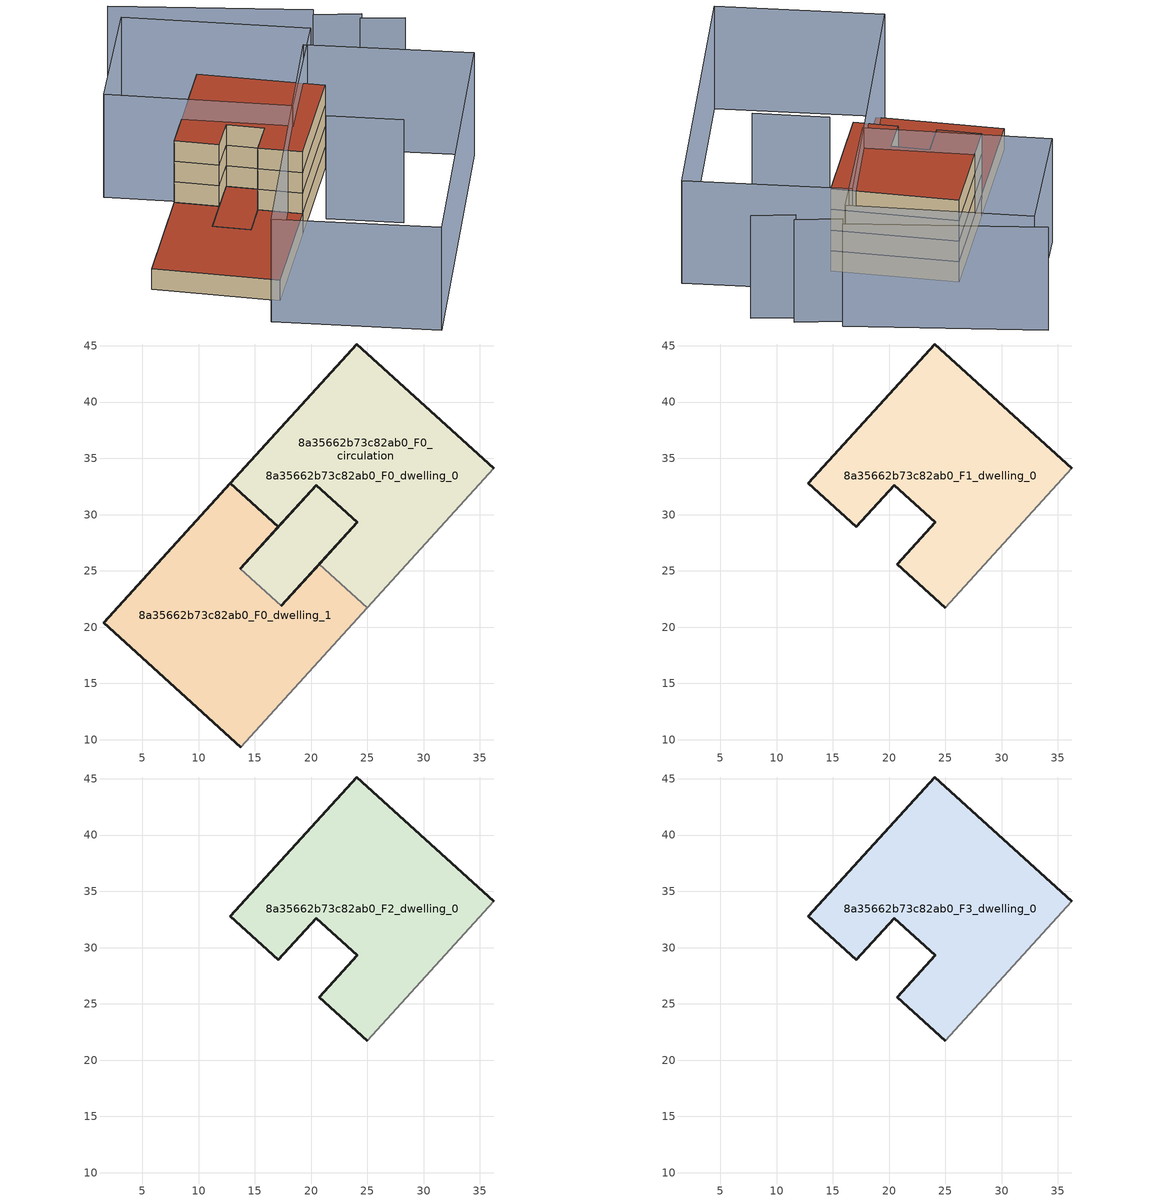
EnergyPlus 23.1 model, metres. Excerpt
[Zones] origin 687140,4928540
8a35662b73c82ab0_F0_dwelling_0
 floor ground (EU_floor_Construction): 21.19,31.97 24.11,29.31 17.36,21.88 13.71,25.2 17.08,28.91 20.46,32.63 z0; 36.24,34.11 24.99,21.73 20.73,25.6 24.11,29.31 21.19,31.97 20.46,32.63 17.08,28.91 12.83,32.78 24.07,45.16 z0
 wall outside (EU_wall_Construction): 36.24,34.11 24.07,45.16 12.83,32.78 17.08,28.91 20.46,32.63 24.11,29.31 20.73,25.6 z0:3
 wall adiabatic (EU_wall_Construction): 24.99,21.73 36.24,34.11 z0:3
 wall to 8a35662b73c82ab0_F0_dwelling_1 (EU_wall_Construction): 20.73,25.6 24.99,21.73 z0:3
 roof outside (EU_floor_Construction): 20.73,25.6 24.11,29.31 21.19,31.97 20.46,32.63 17.08,28.91 13.71,25.2 17.36,21.88 z3
8a35662b73c82ab0_F0_dwelling_1
 floor ground (EU_floor_Construction): 24.11,29.31 17.36,21.88 13.71,25.2 17.08,28.91 20.46,32.63 z0; 20.73,25.6 24.99,21.73 13.74,9.35 1.58,20.4 12.83,32.78 17.08,28.91 13.71,25.2 17.36,21.88 z0
 wall outside (EU_wall_Construction): 20.73,25.6 17.36,21.88 / 13.71,25.2 17.08,28.91 12.83,32.78 1.58,20.4 13.74,9.35 z0:3
 wall adiabatic (EU_wall_Construction): 13.74,9.35 24.99,21.73 z0:3
 wall to 8a35662b73c82ab0_F0_circulation (EU_wall_Construction): 17.36,21.88 13.71,25.2 z0:3
 roof outside (EU_roof_Construction): 13.74,9.35 24.99,21.73 20.73,25.6 17.36,21.88 13.71,25.2 17.08,28.91 12.83,32.78 1.58,20.4 z3; 17.36,21.88 24.11,29.31 20.46,32.63 17.08,28.91 13.71,25.2 z3
8a35662b73c82ab0_F0_circulation
 floor ground (EU_floor_Construction): 21.19,31.97 24.11,29.31 20.73,25.6 17.36,21.88 13.71,25.2 17.08,28.91 20.46,32.63 z0; 36.24,34.11 24.99,21.73 20.73,25.6 24.11,29.31 21.19,31.97 20.46,32.63 17.08,28.91 12.83,32.78 24.07,45.16 z0; 20.73,25.6 24.99,21.73 13.74,9.35 1.58,20.4 12.83,32.78 17.08,28.91 13.71,25.2 17.36,21.88 z0
 wall outside (EU_wall_Construction): 17.36,21.88 24.11,29.31 20.46,32.63 13.71,25.2 z0:3
 roof outside (EU_roof_Construction): 24.99,21.73 36.24,34.11 24.07,45.16 12.83,32.78 17.08,28.91 20.46,32.63 21.19,31.97 24.11,29.31 20.73,25.6 z3; 20.73,25.6 24.11,29.31 21.19,31.97 20.46,32.63 17.08,28.91 13.71,25.2 17.36,21.88 z3; 13.74,9.35 24.99,21.73 20.73,25.6 17.36,21.88 13.71,25.2 17.08,28.91 12.83,32.78 1.58,20.4 z3
8a35662b73c82ab0_F1_dwelling_0
 floor to 8a35662b73c82ab0_F0_dwelling_0 (EU_floor_Construction): 36.24,34.11 24.99,21.73 20.73,25.6 24.11,29.31 21.19,31.97 20.46,32.63 17.08,28.91 12.83,32.78 24.07,45.16 z3
 wall outside (EU_wall_Construction): 36.24,34.11 24.07,45.16 12.83,32.78 17.08,28.91 20.46,32.63 24.11,29.31 20.73,25.6 24.99,21.73 z3:6
 wall adiabatic (EU_wall_Construction): 24.99,21.73 36.24,34.11 z3:6
8a35662b73c82ab0_F2_dwelling_0
 floor to 8a35662b73c82ab0_F1_dwelling_0 (EU_floor_Construction): 36.24,34.11 24.99,21.73 20.73,25.6 24.11,29.31 20.46,32.63 17.08,28.91 12.83,32.78 24.07,45.16 z6
 wall outside (EU_wall_Construction): 36.24,34.11 24.07,45.16 12.83,32.78 17.08,28.91 20.46,32.63 24.11,29.31 20.73,25.6 24.99,21.73 z6:9
 wall adiabatic (EU_wall_Construction): 24.99,21.73 36.24,34.11 z6:9
8a35662b73c82ab0_F3_dwelling_0
 floor to 8a35662b73c82ab0_F2_dwelling_0 (EU_floor_Construction): 36.24,34.11 24.99,21.73 20.73,25.6 24.11,29.31 20.46,32.63 17.08,28.91 12.83,32.78 24.07,45.16 z9
 wall outside (EU_wall_Construction): 36.24,34.11 24.07,45.16 12.83,32.78 17.08,28.91 20.46,32.63 24.11,29.31 20.73,25.6 24.99,21.73 z9:12
 wall adiabatic (EU_wall_Construction): 24.99,21.73 36.24,34.11 z9:12
 roof outside (EU_roof_Construction): 24.99,21.73 36.24,34.11 24.07,45.16 12.83,32.78 17.08,28.91 20.46,32.63 24.11,29.31 20.73,25.6 z12
shading: 29.56,23.38 37.25,17.33 / 51.04,38.62 46.14,41.48 / 46.88,42.35 41.65,45.44 / 42.26,46.48 20.95,61.15 / 53.66,26.64 27,-7.7 / 27,-7.7 9.96,5.52 / 9.96,5.52 36.62,39.86 / 36.62,39.86 53.66,26.64 / 8.78,42.91 20.93,57.88 / 20.93,57.88 39.55,42.76 / 39.55,42.76 27.4,27.8 / 27.4,27.8 8.78,42.91 z0:15
[Building]
EU S2 Campaign: North Axis=0; Terrain=City; Solar Distribution=FullExterior
[Site:Location]
Bologna: Latitude=44.5; Longitude=11.25; Time Zone=1; Elevation=37
[SizingPeriod:WeatherFileDays]
AnnualSizingPeriod: Begin Month=1; Begin Day of Month=1; End Month=12; End Day of Month=31; Day of Week for Start Day=Monday; Use Weather File Daylight Saving Period=No; Use Weather File Rain and Snow Indicators=No
[MATERIAL]
EU_InternalMass_Material: Roughness=MediumRough; Thickness=0.1; Conductivity=1; Density=1800; Specific Heat=900; Thermal Absorptance=0.9; Solar Absorptance=0.7; Visible Absorptance=0.7
[MATERIAL:NOMASS] Roughness=MediumRough; Thermal Absorptance=0.9; Solar Absorptance=0.7; Visible Absorptance=0.7
Name | Thermal Resistance
EU_wall_NoMass | 0.937881
EU_roof_NoMass | 0.548572
EU_floor_NoMass | 0.71348
[CONSTRUCTION]
EU_wall_Construction: EU_wall_NoMass
EU_roof_Construction: EU_roof_NoMass
EU_floor_Construction: EU_floor_NoMass
EU_InternalMass_Construction: EU_InternalMass_Material
[ZONE] Type=1; Multiplier=1; Ceiling Height=autocalculate; Floor Area=autocalculate; Part of Total Floor Area=Yes
Name | Volume
8a35662b73c82ab0_F0_dwelling_0 | 898.674
8a35662b73c82ab0_F1_dwelling_0; 8a35662b73c82ab0_F2_dwelling_0; 8a35662b73c82ab0_F3_dwelling_0 | 750.269
8a35662b73c82ab0_F0_dwelling_1 | 898.672
8a35662b73c82ab0_F0_circulation | 1648.94
[INTERNALMASS] Construction=EU_InternalMass_Construction
Name | Zone or ZoneList | Surface Area
8a35662b73c82ab0_F0_dwelling_0_EU_InternalMass | 8a35662b73c82ab0_F0_dwelling_0 | 250.09
8a35662b73c82ab0_F0_dwelling_1_EU_InternalMass | 8a35662b73c82ab0_F0_dwelling_1 | 250.09
8a35662b73c82ab0_F1_dwelling_0_EU_InternalMass | 8a35662b73c82ab0_F1_dwelling_0 | 551.822
8a35662b73c82ab0_F2_dwelling_0_EU_InternalMass | 8a35662b73c82ab0_F2_dwelling_0 | 551.822
8a35662b73c82ab0_F3_dwelling_0_EU_InternalMass | 8a35662b73c82ab0_F3_dwelling_0 | 551.822
[OTHEREQUIPMENT] Fuel Type=Electricity; Design Level Calculation Method=Watts/Area; Power per Zone Floor Area=1; Fraction Latent=0; Fraction Radiant=0; Fraction Lost=0; Carbon Dioxide Generation Rate=0; EndUse Subcategory=EU_Step8_InternalGains
Name | Zone or ZoneList or Space or SpaceList | Schedule
EU_Step8_InternalGain_8a35662b73c82ab0_F0_dwelling_0_f000 | 8a35662b73c82ab0_F0_dwelling_0 | EU_Step8_GainSchedule_8a35662b73c82ab0_F0_dwelling_0_f000
EU_Step8_InternalGain_8a35662b73c82ab0_F0_dwelling_1_f000 | 8a35662b73c82ab0_F0_dwelling_1 | EU_Step8_GainSchedule_8a35662b73c82ab0_F0_dwelling_1_f000
EU_Step8_InternalGain_8a35662b73c82ab0_F1_dwelling_0_f000 | 8a35662b73c82ab0_F1_dwelling_0 | EU_Step8_GainSchedule_8a35662b73c82ab0_F1_dwelling_0_f000
EU_Step8_InternalGain_8a35662b73c82ab0_F2_dwelling_0_f000 | 8a35662b73c82ab0_F2_dwelling_0 | EU_Step8_GainSchedule_8a35662b73c82ab0_F2_dwelling_0_f000
EU_Step8_InternalGain_8a35662b73c82ab0_F3_dwelling_0_f000 | 8a35662b73c82ab0_F3_dwelling_0 | EU_Step8_GainSchedule_8a35662b73c82ab0_F3_dwelling_0_f000
[ZONEINFILTRATION:DESIGNFLOWRATE]
EU_Circulation_Infiltration_8a35662b73c82ab0_F0_circulation: Zone or ZoneList or Space or SpaceList=8a35662b73c82ab0_F0_circulation; Schedule=EU_AlwaysOn; Design Flow Rate Calculation Method=Flow/Area; Flow Rate per Floor Area=0.0005; Constant Term Coefficient=1; Temperature Term Coefficient=0; Velocity Term Coefficient=0; Velocity Squared Term Coefficient=0
[ZONEVENTILATION:DESIGNFLOWRATE] Schedule=EU_AlwaysOn; Design Flow Rate Calculation Method=AirChanges/Hour; Air Changes per Hour=0.687892; Ventilation Type=Natural; Fan Pressure Rise=0; Fan Total Efficiency=1; Constant Term Coefficient=1; Temperature Term Coefficient=0; Velocity Term Coefficient=0; Velocity Squared Term Coefficient=0; Minimum Indoor Temperature=-100; Maximum Indoor Temperature=100; Delta Temperature=-100; Minimum Outdoor Temperature=-100; Maximum Outdoor Temperature=100; Maximum Wind Speed=40
Name | Zone or ZoneList or Space or SpaceList
EU_ConstantAir_8a35662b73c82ab0_F0_dwelling_0 | 8a35662b73c82ab0_F0_dwelling_0
EU_ConstantAir_8a35662b73c82ab0_F0_dwelling_1 | 8a35662b73c82ab0_F0_dwelling_1
EU_ConstantAir_8a35662b73c82ab0_F1_dwelling_0 | 8a35662b73c82ab0_F1_dwelling_0
EU_ConstantAir_8a35662b73c82ab0_F2_dwelling_0 | 8a35662b73c82ab0_F2_dwelling_0
EU_ConstantAir_8a35662b73c82ab0_F3_dwelling_0 | 8a35662b73c82ab0_F3_dwelling_0
[HVACTEMPLATE:THERMOSTAT] Constant Heating Setpoint=20; Constant Cooling Setpoint=50
EU_HeatOnly_8a35662b73c82ab0_F0_dwelling_0; EU_HeatOnly_8a35662b73c82ab0_F0_dwelling_1; EU_HeatOnly_8a35662b73c82ab0_F1_dwelling_0; EU_HeatOnly_8a35662b73c82ab0_F2_dwelling_0; EU_HeatOnly_8a35662b73c82ab0_F3_dwelling_0
[HVACTEMPLATE:ZONE:IDEALLOADSAIRSYSTEM] System Availability Schedule=EU_AlwaysOn; Maximum Heating Supply Air Temperature=50; Minimum Cooling Supply Air Temperature=13; Maximum Heating Supply Air Humidity Ratio=0.0156; Minimum Cooling Supply Air Humidity Ratio=0.0077; Heating Limit=NoLimit; Cooling Limit=NoLimit; Heating Availability Schedule=EU_AlwaysOn; Cooling Availability Schedule=EU_CoolingOff; Dehumidification Control Type=ConstantSensibleHeatRatio; Cooling Sensible Heat Ratio=0.7; Dehumidification Setpoint=60; Humidification Control Type=None; Humidification Setpoint=30; Outdoor Air Method=None; Outdoor Air Flow Rate per Person=0.00944; Outdoor Air Flow Rate per Zone Floor Area=0; Outdoor Air Flow Rate per Zone=0; Demand Controlled Ventilation Type=None; Outdoor Air Economizer Type=NoEconomizer; Heat Recovery Type=None; Sensible Heat Recovery Effectiveness=0.7; Latent Heat Recovery Effectiveness=0.65
Name | Template Thermostat
8a35662b73c82ab0_F0_dwelling_0 | EU_HeatOnly_8a35662b73c82ab0_F0_dwelling_0
8a35662b73c82ab0_F0_dwelling_1 | EU_HeatOnly_8a35662b73c82ab0_F0_dwelling_1
8a35662b73c82ab0_F1_dwelling_0 | EU_HeatOnly_8a35662b73c82ab0_F1_dwelling_0
8a35662b73c82ab0_F2_dwelling_0 | EU_HeatOnly_8a35662b73c82ab0_F2_dwelling_0
8a35662b73c82ab0_F3_dwelling_0 | EU_HeatOnly_8a35662b73c82ab0_F3_dwelling_0
[SIZING:ZONE] Zone Cooling Design Supply Air Temperature Input Method=SupplyAirTemperature; Zone Cooling Design Supply Air Temperature=13; Zone Heating Design Supply Air Temperature Input Method=SupplyAirTemperature; Zone Heating Design Supply Air Temperature=50; Zone Cooling Design Supply Air Humidity Ratio=0.008; Zone Heating Design Supply Air Humidity Ratio=0.008; Cooling Design Air Flow Method=DesignDay; Cooling Design Air Flow Rate=0; Cooling Minimum Air Flow per Zone Floor Area=0.000762; Cooling Minimum Air Flow=0; Cooling Minimum Air Flow Fraction=0.2; Heating Design Air Flow Method=DesignDay; Heating Design Air Flow Rate=0; Heating Maximum Air Flow per Zone Floor Area=0.002032; Heating Maximum Air Flow=0.141576; Heating Maximum Air Flow Fraction=0.3; Account for Dedicated Outdoor Air System=No; Dedicated Outdoor Air System Control Strategy=NeutralSupplyAir; Dedicated Outdoor Air Low Setpoint Temperature for Design=autosize; Dedicated Outdoor Air High Setpoint Temperature for Design=autosize; Zone Load Sizing Method=Sensible Load Only No Latent Load; Zone Latent Cooling Design Supply Air Humidity Ratio Input Method=HumidityRatioDifference; Zone Cooling Design Supply Air Humidity Ratio Difference=0.005; Zone Latent Heating Design Supply Air Humidity Ratio Input Method=HumidityRatioDifference; Zone Humidification Design Supply Air Humidity Ratio Difference=0.005
8a35662b73c82ab0_F0_dwelling_0; 8a35662b73c82ab0_F0_dwelling_1; 8a35662b73c82ab0_F1_dwelling_0; 8a35662b73c82ab0_F2_dwelling_0; 8a35662b73c82ab0_F3_dwelling_0
[SCHEDULE:CONSTANT]
Name | Hourly Value
EU_AlwaysOn | 1
EU_CoolingOff | 0
[SCHEDULE:FILE] Column Number=1; Rows to Skip at Top=0; Number of Hours of Data=8760; Column Separator=Comma; Interpolate to Timestep=No; Minutes per Item=60; Adjust Schedule for Daylight Savings=Yes
Name | File
EU_Step8_GainSchedule_8a35662b73c82ab0_F0_dwelling_0_f000 | ../../schedules/8a35662b73c82ab0/8a35662b73c82ab0_F0_dwelling_0_f000_gain.csv
EU_Step8_GainSchedule_8a35662b73c82ab0_F0_dwelling_1_f000 | ../../schedules/8a35662b73c82ab0/8a35662b73c82ab0_F0_dwelling_1_f000_gain.csv
EU_Step8_GainSchedule_8a35662b73c82ab0_F1_dwelling_0_f000 | ../../schedules/8a35662b73c82ab0/8a35662b73c82ab0_F1_dwelling_0_f000_gain.csv
EU_Step8_GainSchedule_8a35662b73c82ab0_F2_dwelling_0_f000 | ../../schedules/8a35662b73c82ab0/8a35662b73c82ab0_F2_dwelling_0_f000_gain.csv
EU_Step8_GainSchedule_8a35662b73c82ab0_F3_dwelling_0_f000 | ../../schedules/8a35662b73c82ab0/8a35662b73c82ab0_F3_dwelling_0_f000_gain.csv
